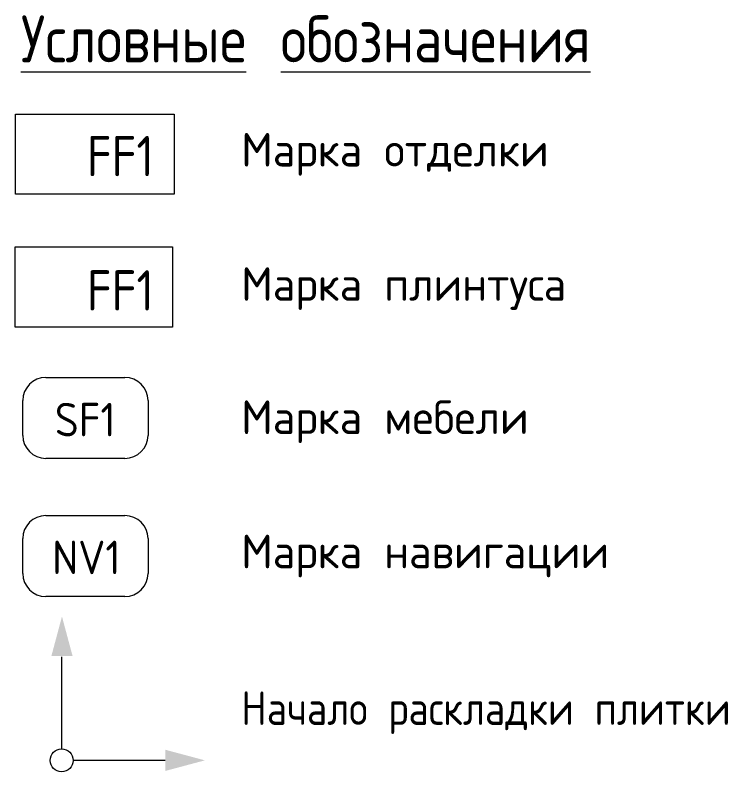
# Model space of a CAD drawing. Header units: millimetres. Extents: x -3511 to 67671, y -1987 to 16130.
# Drawn here: x 18922 to 22636, y -1987 to 1957 of the extents above; entities that cross this region are included whole.
import ezdxf

# ---------------------------------------------------------------- set-up
doc = ezdxf.new("R2010")
doc.units = ezdxf.units.MM
doc.layers.add('A-DETL', color=7, linetype='Continuous', lineweight=9)
doc.layers.add('G-ANNO-TEXT', color=7, linetype='Continuous', lineweight=9)
for name, color, linetype, lineweight, true_color in [('A-DETL-GENF-1', 1, 'Continuous', 9, 0xff0000), ('G-ANNO-TEXT-1', 7, 'Continuous', 9, 0x3c3c3c), ('G-ANNO-TEXT-2', 7, 'Continuous', 9, 0x008000), ('G-ANNO-TEXT-3', 1, 'Continuous', 9, 0xff0000)]:
    doc.layers.add(name, color=color, linetype=linetype, lineweight=lineweight, true_color=true_color)
doc.styles.add('GOST Common_1', font='GOST_Common.ttf', dxfattribs={"height": 175})
doc.styles.add('GOST Common_2', font='GOST_Common.ttf', dxfattribs={"width": 0.9, "height": 210})
doc.styles.add('GOST Common_3', font='GOST_Common.ttf', dxfattribs={"width": 0.9, "height": 245})
doc.styles.add('GOST Common_4', font='GOST_Common.ttf', dxfattribs={"width": 0.9, "height": 175})
doc.styles.add('ISOCPEUR_1', font='isocpeur.ttf', dxfattribs={"width": 0.9, "height": 175})

msp = doc.modelspace()

# ---------------------------------------------------------------- hatches: boundary and pattern name
at = {"layer": 'A-DETL-GENF-1'}
for points in [[(19110.6, -1383.9), (19221.3, -1383.9), (19165.9, -1177.4)], [(19704.2, -1982.5), (19910.7, -1927.2), (19704.2, -1871.9)]]:
    msp.add_hatch(color=256, dxfattribs=at).paths.add_polyline_path(points)

# ---------------------------------------------------------------- linework, layer by layer
at = {"layer": 'A-DETL'}
for p, q in [((18921.8, 750.1), (19741.8, 750.1)), ((18921.8, 330.1), (18921.8, 750.1)), ((19741.8, 750.1), (19741.8, 330.1)), ((19741.8, 330.1), (18921.8, 330.1)), ((19081.8, 68.3), (19494.3, 68.3)), ((18961.8, -233.3), (18961.8, -51.7)), ((19614.3, -51.7), (19614.3, -233.3)), ((19494.3, -353.3), (19081.8, -353.3)), ((19081.8, -651.3), (19494.3, -651.3)), ((18961.8, -953), (18961.8, -771.3)), ((19614.3, -771.3), (19614.3, -953)), ((19494.3, -1073), (19081.8, -1073)), ((19164.2, -1387.2), (19164.2, -1867.2)), ((19704.2, -1927.2), (19224.2, -1927.2))]:
    msp.add_line(p, q, dxfattribs=at)
msp.add_circle((19164.2, -1927.2), 60, dxfattribs=at)
for centre, start, end in [((19081.8, -51.7), 90, 180), ((19494.3, -51.7), 0, 90), ((19081.8, -233.3), 180, 270), ((19494.3, -233.3), 270, 0), ((19081.8, -771.3), 90, 180), ((19494.3, -771.3), 0, 90), ((19081.8, -953), 180, 270), ((19494.3, -953), 270, 0)]:
    msp.add_arc(centre, 120, start, end, dxfattribs=at)
at = {"layer": 'G-ANNO-TEXT-1', "flags": 128}
msp.add_lwpolyline([(18923.4, 1441.6), (19750.5, 1441.6), (19750.5, 1024.4), (18923.4, 1024.4)], close=True, dxfattribs=at)

# ---------------------------------------------------------------- texts
at = {"layer": 'G-ANNO-TEXT', "attachment_point": 1}
for s, insert, char_height, width, style in [('\\LУсловные', (18951.4, 1955.6), 245, 1550.544, 'GOST Common_3'), ('\\L\\fGOST Common|b0|i0|c204|p34|;\\W.9;\\L ', (20230.7, 1955.6), 245, 90.911, 'GOST Common_3'), ('\\Lобозначения', (20305.7, 1955.6), 245, 2111.164, 'GOST Common_3'), ('Начало', (20100.1, -1567.6), 175, 863.658, 'GOST Common_4'), ('\\fGOST Common|b0|i0|c204|p34|;\\W.9; ', (20812.6, -1567.6), 175, 65.658, 'GOST Common_4'), ('\\fGOST Common|b0|i0|c204|p34|;\\W.9; ', (21887.8, -1567.6), 175, 65.658, 'GOST Common_4'), ('раскладки', (20866.8, -1567.6), 175, 1237.405, 'GOST Common_4'), ('плитки', (21941.9, -1567.6), 175, 853.557, 'GOST Common_4')]:
    msp.add_mtext(s, dxfattribs=dict(at, insert=insert, char_height=char_height, width=width, style=style))
at = {"layer": 'G-ANNO-TEXT-1', "attachment_point": 1}
for s, insert, char_height, width, style in [('Марка', (20100.1, 1343.2), 175, 830.548, 'GOST Common_1'), ('\\fGOST Common|b0|i0|c204|p34|; ', (20785.3, 1343.2), 175, 72.954, 'GOST Common_1'), ('   FF1   ', (18951.4, 1327.3), 210, 929.316, 'GOST Common_2'), ('отделки', (20845.5, 1343.2), 175, 1099.915, 'GOST Common_1'), ('Марка', (20100.1, 643.2), 175, 830.548, 'GOST Common_1'), ('\\fGOST Common|b0|i0|c204|p34|; ', (20785.3, 643.2), 175, 72.954, 'GOST Common_1'), ('плинтуса', (20845.5, 643.2), 175, 1245.822, 'GOST Common_1'), ('Марка', (20100.1, -50.9), 175, 830.548, 'GOST Common_1'), ('\\fGOST Common|b0|i0|c204|p34|; ', (20785.3, -50.9), 175, 72.954, 'GOST Common_1'), ('мебели', (20845.5, -50.9), 175, 925.949, 'GOST Common_1'), ('Марка', (20100.1, -750.9), 175, 830.548, 'GOST Common_1'), ('\\fGOST Common|b0|i0|c204|p34|; ', (20785.3, -750.9), 175, 72.954, 'GOST Common_1'), ('навигации', (20845.5, -750.9), 175, 1414.177, 'GOST Common_1')]:
    msp.add_mtext(s, dxfattribs=dict(at, insert=insert, char_height=char_height, width=width, style=style))
at = {"layer": 'G-ANNO-TEXT-2', "char_height": 175, "attachment_point": 1, "style": 'ISOCPEUR_1'}
for s, insert, width in [('SF1', (19128.8, -63.7), 383.848), ('NV1', (19114.9, -782), 419.202)]:
    msp.add_mtext(s, dxfattribs=dict(at, insert=insert, width=width))
at = {"layer": 'G-ANNO-TEXT-3', "insert": (18951.4, 627.3), "char_height": 210, "width": 929.316, "attachment_point": 1, "style": 'GOST Common_2'}
msp.add_mtext('   FF1   ', dxfattribs=at)

doc.saveas('drawing.dxf')
